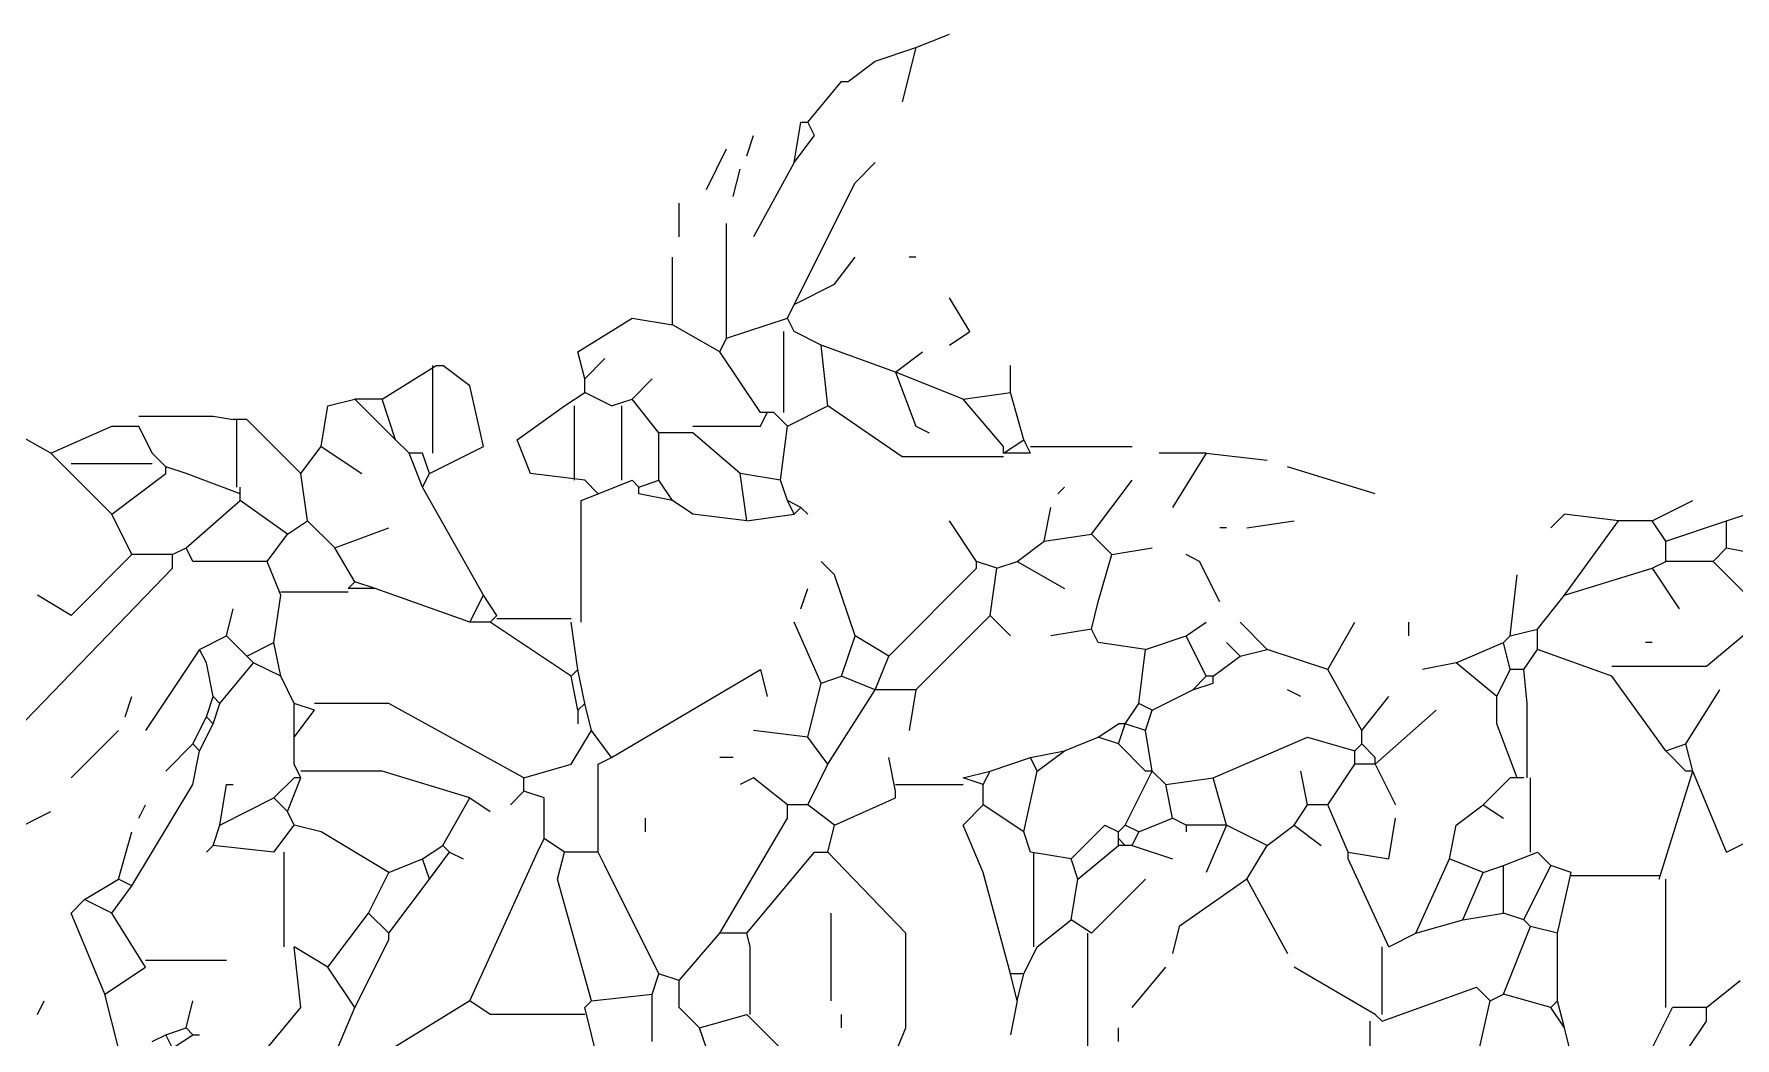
# Model space of a CAD drawing. Header units: millimetres. Extents: x 284148 to 331264, y 78716 to 101523.
# Drawn here: x 312568 to 313743, y 86660 to 87353 of the extents above; entities that cross this region are included whole.
import ezdxf

# ---------------------------------------------------------------- set-up
doc = ezdxf.new("R2010")
doc.units = ezdxf.units.MM

# ---------------------------------------------------------------- blocks, each defined once
blk = doc.blocks.new('A$C6DBE0424')
at = {"linetype": 'Continuous'}
for p, q in [((1292.7, 3187.3), (1320.7, 3196.7)), ((1320.7, 3196.7), (1311.3, 3159.3)), ((1320.7, 3196.7), (1344, 3206)), ((1274, 3173.3), (1292.7, 3187.3)), ((1274, 3173.3), (1292.7, 3187.3)), ((1246, 3145.3), (1269.3, 3173.3)), ((1269.3, 3173.3), (1274, 3173.3)), ((1236.7, 3117.3), (1241.3, 3145.3)), ((1241.3, 3145.3), (1246, 3145.3)), ((1250.6, 3136), (1246, 3145.3)), ((1176, 3098.7), (1190, 3126.7)), ((1204, 3122), (1208.6, 3136)), ((1236.7, 3117.3), (1250.6, 3136)), ((1236.7, 3117.3), (1208.6, 3066)), ((1278.7, 3103.3), (1292.7, 3117.3)), ((1194.6, 3094), (1199.3, 3112.7)), ((1236.7, 3019.3), (1278.7, 3103.3)), ((1157.3, 3066), (1157.3, 3089.3)), ((1190, 2996), (1190, 3075.3)), ((1152.6, 3005.3), (1152.6, 3052)), ((1264.6, 3033.3), (1278.7, 3052)), ((1320.7, 3052), (1316, 3052)), ((1236.7, 3019.3), (1264.6, 3033.3)), ((1232, 3010), (1236.7, 3019.3)), ((1358, 3000.7), (1344, 3024)), ((1087.3, 2986.7), (1124.7, 3010)), ((1124.7, 3010), (1152.6, 3005.3)), ((1190, 2996), (1232, 3010)), ((1236.7, 3000.7), (1232, 3010)), ((1185.3, 2986.7), (1152.6, 3005.3)), ((1185.3, 2986.7), (1190, 2996)), ((1229.6, 2944.7), (1229.6, 3000.7)), ((1255.3, 2991.3), (1236.7, 3000.7)), ((1344, 2991.3), (1358, 3000.7)), ((1092, 2968), (1087.3, 2986.7)), ((1213.3, 2944.7), (1185.3, 2986.7)), ((1260, 2949.3), (1255.3, 2991.3)), ((1306.6, 2972.7), (1255.3, 2991.3)), ((1306.6, 2972.7), (1325.3, 2986.7)), ((952, 2954), (989.3, 2977.3)), ((987, 2916.7), (987, 2977.3)), ((989.3, 2977.3), (994, 2977.3)), ((1012.6, 2963.3), (994, 2977.3)), ((1092, 2968), (1106, 2982)), ((1353.3, 2954), (1306.6, 2972.7)), ((1306.6, 2972.7), (1320.7, 2935.3)), ((1386, 2958.7), (1386, 2977.3)), ((1022, 2921.3), (1012.6, 2963.3)), ((1092, 2958.7), (1092, 2968)), ((1124.7, 2954), (1138.7, 2968)), ((910, 2921.3), (914.6, 2949.3)), ((914.6, 2949.3), (933.3, 2954)), ((961.3, 2926), (933.3, 2954)), ((952, 2954), (933.3, 2954)), ((961.3, 2926), (952, 2954)), ((1045.3, 2926), (1078, 2949.3)), ((1078, 2949.3), (1092, 2958.7)), ((1085, 2898), (1085, 2949.3)), ((1110.6, 2949.3), (1092, 2958.7)), ((1110.6, 2949.3), (1124.7, 2954)), ((1117.7, 2898), (1117.7, 2949.3)), ((1143.3, 2930.7), (1124.7, 2954)), ((1232, 2935.3), (1260, 2949.3)), ((1311.3, 2914.3), (1260, 2949.3)), ((1353.3, 2954), (1386, 2958.7)), ((1381.3, 2921.3), (1353.3, 2954)), ((1395.3, 2926), (1386, 2958.7)), ((723.3, 2916.7), (686, 2937.7)), ((784, 2942.3), (835.3, 2942.3)), ((835.3, 2942.3), (849.3, 2940)), ((858.6, 2940), (849.3, 2940)), ((851.7, 2893.3), (851.7, 2940)), ((896, 2902.7), (858.6, 2940)), ((1213.3, 2935.3), (1218, 2944.7)), ((1218, 2944.7), (1213.3, 2944.7)), ((1222.7, 2944.7), (1218, 2944.7)), ((1232, 2935.3), (1222.7, 2944.7)), ((723.3, 2916.7), (765.3, 2935.3)), ((765.3, 2935.3), (784, 2935.3)), ((793.3, 2916.7), (784, 2935.3)), ((970.7, 2916.7), (961.3, 2926)), ((1054.6, 2902.7), (1045.3, 2926)), ((1143.3, 2898), (1143.3, 2930.7)), ((1166.7, 2930.7), (1143.3, 2930.7)), ((1166.7, 2935.3), (1213.3, 2935.3)), ((1199.3, 2902.7), (1166.7, 2930.7)), ((1227.3, 2898), (1232, 2935.3)), ((1320.7, 2935.3), (1330, 2930.7)), ((1381.3, 2916.7), (1395.3, 2926)), ((1400, 2916.7), (1395.3, 2926)), ((737.3, 2902.7), (723.3, 2916.7)), ((802.6, 2907.3), (793.3, 2916.7)), ((896, 2902.7), (910, 2921.3)), ((910, 2921.3), (938, 2902.7)), ((980, 2893.3), (970.7, 2916.7)), ((980, 2916.7), (970.7, 2916.7)), ((984.7, 2902.7), (980, 2916.7)), ((984.7, 2902.7), (1022, 2921.3)), ((1381.3, 2914.3), (1311.3, 2914.3)), ((1381.3, 2916.7), (1381.3, 2921.3)), ((1400, 2916.7), (1381.3, 2916.7)), ((1400, 2921.3), (1470, 2921.3)), ((1521.3, 2916.7), (1488.7, 2916.7)), ((1521.3, 2916.7), (1498, 2879.3)), ((1521.3, 2916.7), (1563.3, 2912)), ((737.3, 2909.7), (793.3, 2909.7)), ((765.3, 2874.7), (737.3, 2902.7)), ((765.3, 2874.7), (802.6, 2902.7)), ((802.6, 2902.7), (802.6, 2907.3)), ((816.7, 2902.7), (802.6, 2907.3)), ((854, 2888.7), (816.7, 2902.7)), ((900.6, 2870), (896, 2902.7)), ((980, 2893.3), (984.7, 2902.7)), ((1092, 2898), (1054.6, 2902.7)), ((1204, 2870), (1199.3, 2902.7)), ((1227.3, 2898), (1199.3, 2902.7)), ((1638, 2888.7), (1577.3, 2907.3)), ((854, 2888.7), (854, 2893.3)), ((1022, 2818.7), (980, 2893.3)), ((1101.3, 2888.7), (1092, 2898)), ((1101.3, 2888.7), (1124.7, 2898)), ((1129.3, 2893.3), (1124.7, 2898)), ((1129.3, 2893.3), (1143.3, 2898)), ((1129.3, 2888.7), (1129.3, 2893.3)), ((1152.6, 2884), (1143.3, 2898)), ((1232, 2884), (1227.3, 2898)), ((1418.7, 2888.7), (1423.3, 2893.3)), ((1442, 2860.7), (1470, 2898)), ((816.7, 2851.3), (854, 2884)), ((854, 2884), (854, 2888.7)), ((886.7, 2860.7), (854, 2884)), ((1089.6, 2884), (1101.3, 2888.7)), ((1089.6, 2800), (1089.6, 2884)), ((1152.6, 2884), (1129.3, 2888.7)), ((1166.7, 2874.7), (1152.6, 2884)), ((1236.7, 2874.7), (1232, 2884)), ((1241.3, 2879.3), (1232, 2884)), ((1236.7, 2874.7), (1241.3, 2879.3)), ((1241.3, 2879.3), (1246, 2874.7)), ((1409.3, 2856), (1414, 2879.3)), ((1829.3, 2870), (1857.3, 2884)), ((779.3, 2846.7), (765.3, 2874.7)), ((886.7, 2860.7), (900.6, 2870)), ((919.3, 2851.3), (900.6, 2870)), ((1204, 2870), (1166.7, 2874.7)), ((1204, 2870), (1236.7, 2874.7)), ((1362.6, 2842), (1344, 2870)), ((1549.3, 2865.3), (1582, 2870)), ((1768.7, 2874.7), (1759.3, 2865.3)), ((1806, 2870), (1768.7, 2874.7)), ((1768.7, 2818.7), (1806, 2870)), ((1829.3, 2870), (1806, 2870)), ((1838.7, 2856), (1829.3, 2870)), ((1838.7, 2856), (1880.7, 2870)), ((1880.7, 2870), (1894.6, 2874.7)), ((1880.7, 2851.3), (1880.7, 2870)), ((872.7, 2842), (886.7, 2860.7)), ((919.3, 2851.3), (956.6, 2865.3)), ((1390.7, 2842), (1409.3, 2856)), ((1409.3, 2856), (1442, 2860.7)), ((1456, 2846.7), (1442, 2860.7)), ((1535.3, 2865.3), (1530.7, 2865.3)), ((1838.7, 2842), (1838.7, 2856)), ((779.3, 2846.7), (737.3, 2804.7)), ((807.3, 2846.7), (779.3, 2846.7)), ((807.3, 2846.7), (816.7, 2851.3)), ((807.3, 2837.3), (807.3, 2846.7)), ((821.3, 2842), (816.7, 2851.3)), ((933.3, 2828), (919.3, 2851.3)), ((1446.6, 2814), (1456, 2846.7)), ((1456, 2846.7), (1484, 2851.3)), ((1516.7, 2842), (1507.3, 2846.7)), ((1871.3, 2842), (1880.7, 2851.3)), ((1880.7, 2851.3), (1904, 2846.7)), ((672, 2697.3), (807.3, 2837.3)), ((872.7, 2842), (821.3, 2842)), ((882, 2818.7), (872.7, 2842)), ((1264.6, 2832.7), (1255.3, 2842)), ((1278.7, 2790.7), (1264.6, 2832.7)), ((1302, 2776.7), (1362.6, 2837.3)), ((1362.6, 2837.3), (1362.6, 2842)), ((1376.7, 2837.3), (1362.6, 2842)), ((1372, 2804.7), (1376.7, 2837.3)), ((1376.7, 2837.3), (1390.7, 2842)), ((1390.7, 2842), (1423.3, 2823.3)), ((1530.7, 2814), (1516.7, 2842)), ((1731.3, 2790.7), (1736, 2832.7)), ((1768.7, 2818.7), (1829.3, 2837.3)), ((1829.3, 2837.3), (1838.7, 2842)), ((1829.3, 2837.3), (1848, 2809.3)), ((1871.3, 2842), (1838.7, 2842)), ((1908.6, 2804.7), (1871.3, 2842)), ((882, 2821), (928.7, 2821)), ((928.7, 2823.3), (933.3, 2828)), ((947.3, 2823.3), (928.7, 2823.3)), ((947.3, 2823.3), (933.3, 2828)), ((1012.6, 2800), (947.3, 2823.3)), ((1241.3, 2809.3), (1246, 2823.3)), ((737.3, 2804.7), (714, 2818.7)), ((844.6, 2790.7), (849.3, 2809.3)), ((877.3, 2786), (882, 2818.7)), ((1012.6, 2800), (1022, 2818.7)), ((1031.3, 2804.7), (1022, 2818.7)), ((1442, 2795.3), (1446.6, 2814)), ((1750, 2795.3), (1768.7, 2818.7)), ((1026.7, 2800), (1012.6, 2800)), ((1026.7, 2800), (1031.3, 2804.7)), ((1082.7, 2762.7), (1026.7, 2800)), ((1082.7, 2802.3), (1031.3, 2802.3)), ((1087.3, 2767.3), (1082.7, 2800)), ((1255.3, 2758), (1236.7, 2800)), ((1320.7, 2753.3), (1372, 2804.7)), ((1372, 2804.7), (1386, 2790.7)), ((1507.3, 2790.7), (1521.3, 2800)), ((1563.3, 2781.3), (1544.6, 2800)), ((1605.3, 2767.3), (1624, 2800)), ((1661.3, 2790.7), (1661.3, 2800)), ((1866.7, 2769.7), (1908.6, 2804.7)), ((826, 2781.3), (844.6, 2790.7)), ((858.6, 2776.7), (844.6, 2790.7)), ((858.6, 2776.7), (877.3, 2786)), ((882, 2762.7), (877.3, 2786)), ((1269.3, 2762.7), (1278.7, 2790.7)), ((1302, 2776.7), (1278.7, 2790.7)), ((1442, 2795.3), (1414, 2790.7)), ((1446.6, 2786), (1442, 2795.3)), ((1479.3, 2781.3), (1446.6, 2786)), ((1479.3, 2781.3), (1507.3, 2790.7)), ((1521.3, 2762.7), (1507.3, 2790.7)), ((1544.6, 2776.7), (1535.3, 2786)), ((1694, 2772), (1726.7, 2786)), ((1726.7, 2786), (1731.3, 2790.7)), ((1731.3, 2767.3), (1726.7, 2786)), ((1731.3, 2790.7), (1750, 2795.3)), ((1750, 2781.3), (1750, 2795.3)), ((1829.3, 2786), (1824.7, 2786)), ((826, 2781.3), (788.7, 2725.3)), ((830.7, 2772), (826, 2781.3)), ((863.3, 2772), (858.6, 2776.7)), ((1292.7, 2753.3), (1302, 2776.7)), ((1474.7, 2744), (1479.3, 2781.3)), ((1526, 2762.7), (1544.6, 2776.7)), ((1544.6, 2776.7), (1563.3, 2781.3)), ((1605.3, 2767.3), (1563.3, 2781.3)), ((1740.7, 2767.3), (1750, 2781.3)), ((1801.3, 2762.7), (1750, 2781.3)), ((835.3, 2748.7), (830.7, 2772)), ((840, 2744), (863.3, 2772)), ((882, 2762.7), (863.3, 2772)), ((891.3, 2744), (882, 2762.7)), ((1082.7, 2762.7), (1087.3, 2767.3)), ((1087.3, 2739.3), (1082.7, 2762.7)), ((1092, 2744), (1087.3, 2767.3)), ((1110.6, 2706.7), (1213.3, 2767.3)), ((1213.3, 2767.3), (1218, 2748.7)), ((1255.3, 2758), (1269.3, 2762.7)), ((1292.7, 2753.3), (1269.3, 2762.7)), ((1512, 2753.3), (1521.3, 2762.7)), ((1526, 2762.7), (1521.3, 2762.7)), ((1526, 2758), (1526, 2762.7)), ((1628.7, 2725.3), (1605.3, 2767.3)), ((1694, 2772), (1670.7, 2767.3)), ((1722, 2748.7), (1694, 2772)), ((1722, 2748.7), (1731.3, 2767.3)), ((1740.7, 2767.3), (1731.3, 2767.3)), ((1743, 2744), (1740.7, 2767.3)), ((1801.3, 2769.7), (1866.7, 2769.7)), ((1838.7, 2711.3), (1801.3, 2762.7)), ((1246, 2720.7), (1255.3, 2758)), ((1260, 2702), (1292.7, 2753.3)), ((1320.7, 2753.3), (1292.7, 2753.3)), ((1320.7, 2753.3), (1316, 2725.3)), ((1484, 2739.3), (1512, 2753.3)), ((1512, 2753.3), (1526, 2758)), ((1586.7, 2748.7), (1577.3, 2753.3)), ((1852.6, 2716), (1876, 2753.3)), ((774.7, 2734.7), (779.3, 2748.7)), ((830.7, 2734.7), (835.3, 2748.7)), ((840, 2744), (835.3, 2748.7)), ((835.3, 2730), (840, 2744)), ((891.3, 2725.3), (891.3, 2744)), ((905.3, 2739.3), (891.3, 2744)), ((891.3, 2720.7), (905.3, 2739.3)), ((956.6, 2744), (905.3, 2744)), ((1050, 2692.7), (956.6, 2744)), ((1087.3, 2739.3), (1092, 2744)), ((1087.3, 2739.3), (1087.3, 2730)), ((1096.6, 2725.3), (1092, 2744)), ((1465.3, 2730), (1474.7, 2744)), ((1484, 2739.3), (1474.7, 2744)), ((1479.3, 2725.3), (1484, 2739.3)), ((1628.7, 2725.3), (1647.3, 2748.7)), ((1638, 2702), (1680, 2739.3)), ((1722, 2730), (1722, 2748.7)), ((1743, 2692.7), (1743, 2744)), ((821.3, 2716), (830.7, 2734.7)), ((826, 2711.3), (835.3, 2730)), ((835.3, 2730), (830.7, 2734.7)), ((1446.6, 2720.7), (1460.6, 2730)), ((1460.6, 2716), (1465.3, 2730)), ((1465.3, 2730), (1460.6, 2730)), ((1479.3, 2725.3), (1465.3, 2730)), ((1736, 2692.7), (1722, 2730)), ((737.3, 2692.7), (770, 2725.3)), ((821.3, 2716), (802.6, 2697.3)), ((826, 2711.3), (821.3, 2716)), ((891.3, 2720.7), (891.3, 2725.3)), ((891.3, 2702), (891.3, 2720.7)), ((891.3, 2702), (891.3, 2720.7)), ((1082.7, 2702), (1096.6, 2725.3)), ((1110.6, 2706.7), (1096.6, 2725.3)), ((1246, 2720.7), (1208.6, 2725.3)), ((1260, 2702), (1246, 2720.7)), ((1423.3, 2711.3), (1446.6, 2720.7)), ((1460.6, 2716), (1446.6, 2720.7)), ((1479.3, 2697.3), (1460.6, 2716)), ((1484, 2697.3), (1479.3, 2725.3)), ((1526, 2692.7), (1591.3, 2720.7)), ((1591.3, 2720.7), (1624, 2711.3)), ((1624, 2711.3), (1628.7, 2716)), ((1628.7, 2716), (1628.7, 2725.3)), ((1638, 2706.7), (1628.7, 2716)), ((1838.7, 2711.3), (1852.6, 2716)), ((1857.3, 2697.3), (1852.6, 2716)), ((821.3, 2688), (826, 2711.3)), ((1101.3, 2702), (1110.6, 2706.7)), ((1194.6, 2706.7), (1185.3, 2706.7)), ((1306.6, 2683.3), (1302, 2706.7)), ((1372, 2697.3), (1400, 2706.7)), ((1400, 2706.7), (1423.3, 2711.3)), ((1404.6, 2697.3), (1400, 2706.7)), ((1404.6, 2697.3), (1423.3, 2711.3)), ((1624, 2706.7), (1624, 2711.3)), ((1624, 2702), (1624, 2706.7)), ((1638, 2702), (1638, 2706.7)), ((1852.6, 2697.3), (1838.7, 2711.3)), ((877.3, 2678.7), (891.3, 2692.7)), ((886.7, 2669.3), (896, 2692.7)), ((896, 2692.7), (891.3, 2702)), ((896, 2692.7), (891.3, 2692.7)), ((952, 2697.3), (896, 2697.3)), ((1012.6, 2678.7), (952, 2697.3)), ((1050, 2692.7), (1082.7, 2702)), ((1050, 2683.3), (1050, 2692.7)), ((1101.3, 2641.3), (1101.3, 2702)), ((1208.6, 2692.7), (1199.3, 2688)), ((1232, 2674), (1208.6, 2692.7)), ((1246, 2674), (1260, 2702)), ((1353.3, 2692.7), (1372, 2697.3)), ((1367.3, 2688), (1353.3, 2692.7)), ((1367.3, 2688), (1372, 2697.3)), ((1395.3, 2655.3), (1404.6, 2697.3)), ((1465.3, 2660), (1484, 2697.3)), ((1484, 2697.3), (1479.3, 2697.3)), ((1493.3, 2688), (1484, 2697.3)), ((1493.3, 2688), (1526, 2692.7)), ((1535.3, 2660), (1526, 2692.7)), ((1591.3, 2674), (1586.7, 2697.3)), ((1605.3, 2674), (1624, 2702)), ((1638, 2702), (1624, 2702)), ((1638, 2702), (1652, 2674)), ((1712.6, 2674), (1731.3, 2692.7)), ((1736, 2692.7), (1731.3, 2692.7)), ((1740.7, 2692.7), (1736, 2692.7)), ((1745.3, 2641.3), (1745.3, 2692.7)), ((1834, 2622.7), (1857.3, 2697.3)), ((1857.3, 2697.3), (1852.6, 2697.3)), ((1880.7, 2641.3), (1857.3, 2697.3)), ((779.3, 2618), (821.3, 2688)), ((840, 2660), (844.6, 2688)), ((840, 2660), (877.3, 2678.7)), ((844.6, 2688), (849.3, 2688)), ((886.7, 2669.3), (877.3, 2678.7)), ((994, 2646), (1012.6, 2678.7)), ((1012.6, 2678.7), (1026.7, 2669.3)), ((1050, 2683.3), (1040.7, 2674)), ((1064, 2678.7), (1050, 2683.3)), ((1064, 2650.7), (1064, 2678.7)), ((1264.6, 2660), (1306.6, 2678.7)), ((1306.6, 2688), (1353.3, 2688)), ((1306.6, 2678.7), (1306.6, 2683.3)), ((1367.3, 2674), (1367.3, 2688)), ((1498, 2664.7), (1493.3, 2688)), ((695.3, 2655.3), (723.3, 2669.3)), ((784, 2664.7), (788.7, 2674)), ((891.3, 2660), (886.7, 2669.3)), ((1232, 2664.7), (1232, 2674)), ((1246, 2674), (1232, 2674)), ((1264.6, 2660), (1246, 2674)), ((1353.3, 2660), (1367.3, 2674)), ((1395.3, 2655.3), (1367.3, 2674)), ((1582, 2660), (1591.3, 2674)), ((1605.3, 2674), (1591.3, 2674)), ((1619.3, 2641.3), (1605.3, 2674)), ((1694, 2660), (1712.6, 2674)), ((1712.6, 2674), (1726.7, 2664.7)), ((770, 2622.7), (779.3, 2655.3)), ((835.3, 2646), (840, 2660)), ((877.3, 2641.3), (891.3, 2660)), ((910, 2655.3), (891.3, 2660)), ((956.6, 2627.3), (910, 2655.3)), ((1134, 2655.3), (1134, 2664.7)), ((1185.3, 2585.3), (1232, 2664.7)), ((1260, 2641.3), (1264.6, 2660)), ((1367.3, 2627.3), (1353.3, 2660)), ((1400, 2641.3), (1395.3, 2655.3)), ((1428, 2636.7), (1451.3, 2660)), ((1451.3, 2660), (1460.6, 2655.3)), ((1460.6, 2655.3), (1465.3, 2660)), ((1460.6, 2650.7), (1460.6, 2655.3)), ((1474.7, 2655.3), (1465.3, 2660)), ((1470, 2646), (1474.7, 2655.3)), ((1474.7, 2655.3), (1498, 2664.7)), ((1507.3, 2660), (1498, 2664.7)), ((1530.7, 2660), (1507.3, 2660)), ((1507.3, 2660), (1507.3, 2655.3)), ((1535.3, 2660), (1521.3, 2627.3)), ((1535.3, 2660), (1530.7, 2660)), ((1563.3, 2646), (1535.3, 2660)), ((1563.3, 2646), (1582, 2660)), ((1582, 2660), (1600.6, 2646)), ((1647.3, 2636.7), (1652, 2664.7)), ((1689.3, 2636.7), (1694, 2660)), ((1880.7, 2641.3), (1908.6, 2655.3)), ((835.3, 2646), (830.7, 2641.3)), ((877.3, 2641.3), (835.3, 2646)), ((980, 2636.7), (994, 2646)), ((998.6, 2641.3), (994, 2646)), ((1059.3, 2641.3), (1064, 2650.7)), ((1078, 2641.3), (1064, 2650.7)), ((1432.7, 2622.7), (1460.6, 2646)), ((1465.3, 2646), (1460.6, 2650.7)), ((1460.6, 2646), (1460.6, 2650.7)), ((1465.3, 2646), (1460.6, 2646)), ((1470, 2646), (1465.3, 2646)), ((1470, 2646), (1498, 2636.7)), ((1549.3, 2622.7), (1563.3, 2646)), ((884.3, 2576), (884.3, 2641.3)), ((956.6, 2627.3), (980, 2636.7)), ((984.7, 2622.7), (980, 2636.7)), ((984.7, 2622.7), (998.6, 2641.3)), ((998.6, 2641.3), (1008, 2636.7)), ((1012.6, 2538.7), (1059.3, 2641.3)), ((1073.3, 2622.7), (1078, 2641.3)), ((1101.3, 2641.3), (1078, 2641.3)), ((1106, 2632), (1101.3, 2641.3)), ((1143.3, 2557.3), (1106, 2632)), ((1204, 2585.3), (1250.6, 2641.3)), ((1250.6, 2641.3), (1260, 2641.3)), ((1313.7, 2585.3), (1260, 2641.3)), ((1428, 2636.7), (1400, 2641.3)), ((1402.3, 2576), (1402.3, 2641.3)), ((1432.7, 2622.7), (1428, 2636.7)), ((1619.3, 2636.7), (1619.3, 2641.3)), ((1619.3, 2641.3), (1647.3, 2636.7)), ((1647.3, 2576), (1619.3, 2636.7)), ((1666, 2585.3), (1689.3, 2636.7)), ((1712.6, 2627.3), (1689.3, 2636.7)), ((1712.6, 2627.3), (1726.7, 2632)), ((1726.7, 2632), (1750, 2641.3)), ((1726.7, 2599.3), (1726.7, 2632)), ((1740.7, 2594.7), (1759.3, 2632)), ((1759.3, 2632), (1750, 2641.3)), ((1773.3, 2627.3), (1759.3, 2632)), ((746.6, 2608.7), (770, 2622.7)), ((779.3, 2618), (770, 2622.7)), ((942.7, 2599.3), (956.6, 2627.3)), ((956.6, 2585.3), (984.7, 2622.7)), ((1096.6, 2538.7), (1073.3, 2622.7)), ((1386, 2557.3), (1367.3, 2627.3)), ((1428, 2594.7), (1432.7, 2622.7)), ((1442, 2585.3), (1479.3, 2622.7)), ((1549.3, 2622.7), (1502.6, 2590)), ((1549.3, 2622.7), (1577.3, 2571.3)), ((1698.6, 2594.7), (1712.6, 2627.3)), ((1764, 2585.3), (1773.3, 2627.3)), ((1834, 2625), (1773.3, 2625)), ((1838.7, 2534), (1838.7, 2622.7)), ((737.3, 2599.3), (746.6, 2608.7)), ((765.3, 2599.3), (746.6, 2608.7)), ((765.3, 2599.3), (779.3, 2618)), ((760.6, 2543.3), (737.3, 2599.3)), ((788.7, 2562), (765.3, 2599.3)), ((914.6, 2562), (942.7, 2599.3)), ((956.6, 2585.3), (942.7, 2599.3)), ((1262.3, 2538.7), (1262.3, 2599.3)), ((1698.6, 2594.7), (1726.7, 2599.3)), ((1740.7, 2594.7), (1726.7, 2599.3)), ((956.6, 2580.7), (956.6, 2585.3)), ((1157.3, 2552.7), (1185.3, 2585.3)), ((1204, 2585.3), (1185.3, 2585.3)), ((1206.3, 2576), (1204, 2585.3)), ((1313.7, 2520), (1313.7, 2585.3)), ((1404.6, 2576), (1428, 2594.7)), ((1442, 2585.3), (1428, 2594.7)), ((1439.6, 2506), (1439.6, 2585.3)), ((1502.6, 2590), (1498, 2571.3)), ((1647.3, 2576), (1666, 2585.3)), ((1666, 2585.3), (1698.6, 2594.7)), ((1726.7, 2543.3), (1745.3, 2590)), ((1745.3, 2590), (1740.7, 2594.7)), ((1764, 2585.3), (1745.3, 2590)), ((1764, 2538.7), (1764, 2585.3)), ((896, 2534), (891.3, 2576)), ((914.6, 2562), (891.3, 2576)), ((933.3, 2534), (956.6, 2580.7)), ((1206.3, 2529.3), (1206.3, 2576)), ((1395.3, 2557.3), (1404.6, 2576)), ((1642.7, 2529.3), (1642.7, 2576)), ((760.6, 2543.3), (788.7, 2562)), ((788.7, 2566.7), (844.6, 2566.7)), ((933.3, 2534), (914.6, 2562)), ((1470, 2534), (1493.3, 2562)), ((1638, 2529.3), (1582, 2562)), ((1138.7, 2543.3), (1143.3, 2557.3)), ((1157.3, 2552.7), (1143.3, 2557.3)), ((1157.3, 2534), (1157.3, 2552.7)), ((1390.7, 2538.7), (1386, 2557.3)), ((1395.3, 2557.3), (1386, 2557.3)), ((1390.7, 2538.7), (1395.3, 2557.3)), ((1866.7, 2534), (1890, 2552.7)), ((714, 2529.3), (718.7, 2538.7)), ((770, 2506), (760.6, 2543.3)), ((816.7, 2520), (821.3, 2538.7)), ((1012.6, 2538.7), (952, 2501.3)), ((1026.7, 2529.3), (1012.6, 2538.7)), ((1092, 2534), (1096.6, 2538.7)), ((1096.6, 2538.7), (1138.7, 2543.3)), ((1138.7, 2510.7), (1138.7, 2543.3)), ((1390.7, 2538.7), (1386, 2515.3)), ((1642.7, 2524.7), (1708, 2548)), ((1708, 2548), (1717.3, 2538.7)), ((1708, 2496.7), (1717.3, 2538.7)), ((1717.3, 2538.7), (1726.7, 2543.3)), ((1759.3, 2534), (1726.7, 2543.3)), ((1759.3, 2534), (1764, 2538.7)), ((1768.7, 2520), (1764, 2538.7)), ((872.7, 2506), (896, 2534)), ((919.3, 2501.3), (933.3, 2534)), ((1092, 2529.3), (1026.7, 2529.3)), ((1101.3, 2496.7), (1092, 2534)), ((1171.3, 2520), (1157.3, 2534)), ((1171.3, 2520), (1204, 2529.3)), ((1246, 2487.3), (1204, 2529.3)), ((1269.3, 2520), (1269.3, 2529.3)), ((1642.7, 2524.7), (1638, 2529.3)), ((1768.7, 2520), (1759.3, 2534)), ((1824.7, 2496.7), (1843.3, 2534)), ((1866.7, 2534), (1843.3, 2534)), ((1866.7, 2524.7), (1866.7, 2534)), ((793.3, 2510.7), (802.6, 2515.3)), ((802.6, 2515.3), (816.7, 2520)), ((807.3, 2506), (802.6, 2515.3)), ((807.3, 2506), (821.3, 2515.3)), ((821.3, 2515.3), (816.7, 2520)), ((821.3, 2515.3), (826, 2515.3)), ((1176, 2506), (1171.3, 2520)), ((1292.7, 2468.7), (1313.7, 2520)), ((1460.6, 2510.7), (1460.6, 2520)), ((1634.5, 2445.3), (1634.5, 2524.7)), ((1778, 2482.7), (1768.7, 2520)), ((1838.7, 2482.7), (1866.7, 2524.7))]:
    blk.add_line(p, q, dxfattribs=at)

msp = doc.modelspace()

# ---------------------------------------------------------------- block references
msp.add_blockref('A$C6DBE0424', (311856.6, 84147.1))

doc.saveas('drawing.dxf')
